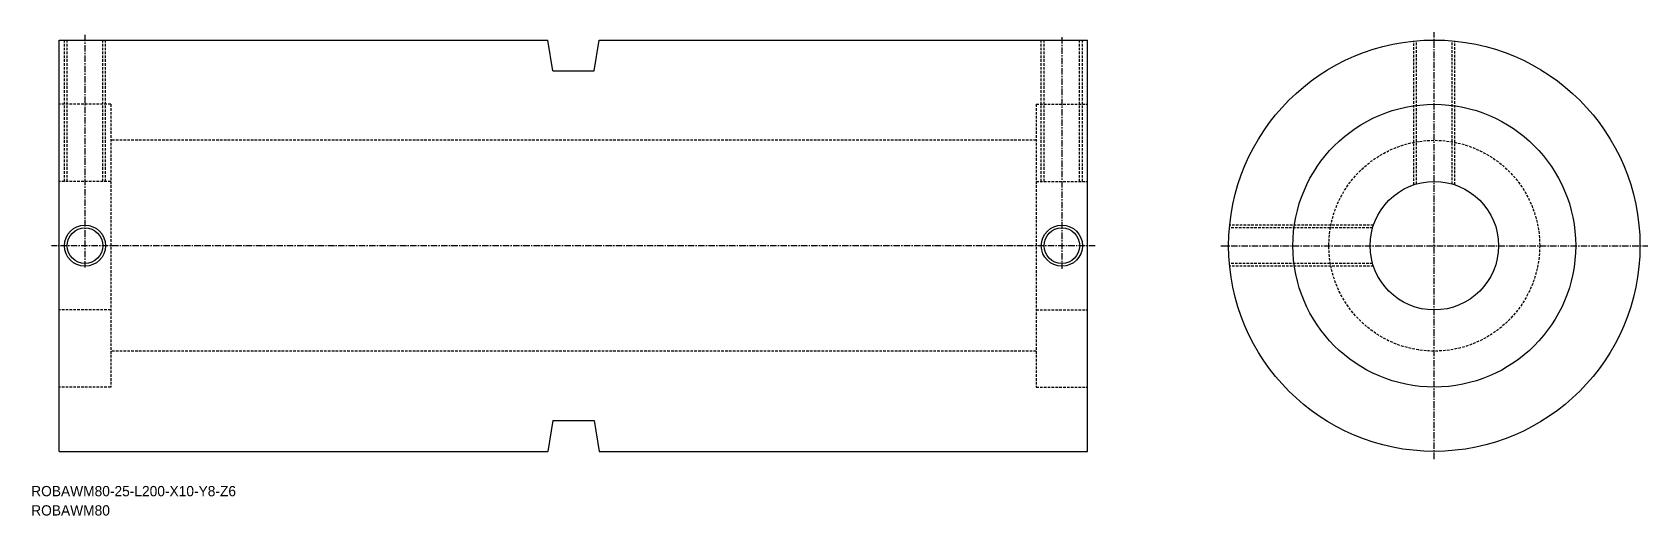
# Model space of a CAD drawing. Extents: x 232 to 546, y -27 to 67.
import ezdxf

# ---------------------------------------------------------------- set-up
doc = ezdxf.new("R2010")
doc.units = 0
doc.header["$PDMODE"] = 1
doc.linetypes.add('CENTER', pattern=[2, 1.25, -0.25, 0.25, -0.25])
doc.linetypes.add('DASHED', pattern=[0.75, 0.5, -0.25])
doc.layers.get('0').update_dxf_attribs({"linetype": 'CONTINUOUS'})
doc.layers.add('CENTER', color=1, linetype='CENTER')

msp = doc.modelspace()

# ---------------------------------------------------------------- linework, layer by layer
at = {"color": 7, "linetype": 'CONTINUOUS'}
for p, q in [((237.21, -14.15), (237.21, 65.85)), ((237.21, 65.85), (332.21, 65.85)), ((333.21, 59.85), (332.21, 65.85)), ((341.21, 59.85), (342.21, 65.85)), ((342.21, 65.85), (437.21, 65.85)), ((437.21, -14.15), (437.21, 65.85)), ((333.21, 59.85), (341.21, 59.85)), ((333.21, -8.15), (332.21, -14.15)), ((333.21, -8.15), (341.21, -8.15)), ((341.21, -8.15), (342.21, -14.15)), ((237.21, -14.15), (332.21, -14.15)), ((342.21, -14.15), (437.21, -14.15))]:
    msp.add_line(p, q, dxfattribs=at)
at = {"color": 3, "linetype": 'DASHED'}
for p, q in [((238.21, 38.35), (238.21, 65.85)), ((238.75, 38.35), (238.75, 65.85)), ((245.66, 38.35), (245.66, 65.85)), ((246.21, 38.35), (246.21, 65.85)), ((428.21, 38.35), (428.21, 65.85)), ((428.75, 38.35), (428.75, 65.85)), ((435.66, 38.35), (435.66, 65.85)), ((436.21, 38.35), (436.21, 65.85)), ((500.64, 37.7), (500.64, 65.65)), ((501.18, 37.86), (501.18, 65.7)), ((508.1, 37.86), (508.1, 65.7)), ((508.64, 37.7), (508.64, 65.65)), ((247.21, 53.35), (237.21, 53.35)), ((247.21, 53.35), (247.21, -1.65)), ((427.21, 53.35), (427.21, -1.65)), ((427.21, 53.35), (437.21, 53.35)), ((427.21, 46.35), (247.21, 46.35)), ((247.21, 38.35), (237.21, 38.35)), ((427.21, 38.35), (437.21, 38.35)), ((492.63, 29.31), (464.79, 29.31)), ((492.8, 29.85), (464.84, 29.85)), ((492.63, 22.39), (464.79, 22.39)), ((492.8, 21.85), (464.84, 21.85)), ((247.21, 13.35), (237.21, 13.35)), ((427.21, 13.35), (437.21, 13.35)), ((427.21, 5.35), (247.21, 5.35)), ((247.21, -1.65), (237.21, -1.65)), ((427.21, -1.65), (437.21, -1.65))]:
    msp.add_line(p, q, dxfattribs=at)
at = {"color": 7, "linetype": 'CONTINUOUS'}
for centre, radius in [((504.64, 25.85), 40), ((504.64, 25.85), 27.5), ((504.64, 25.85), 12.5), ((242.21, 25.85), 3.46), ((432.21, 25.85), 3.46)]:
    msp.add_circle(centre, radius, dxfattribs=at)
at = {"color": 3, "linetype": 'DASHED'}
msp.add_circle((504.64, 25.85), 20.5, dxfattribs=at)
at = {"color": 3, "linetype": 'CONTINUOUS'}
for centre in [(242.21, 25.85), (432.21, 25.85)]:
    msp.add_circle(centre, 4, dxfattribs=at)
at = {"color": 7, "linetype": 'CONTINUOUS'}
for p in [(247.21, 41.85), (237.21, 38.35), (247.21, 38.35), (237.21, 13.35), (247.21, 13.35), (247.21, 9.85), (247.21, 9.85)]:
    msp.add_point(p, dxfattribs=at)
at = {"layer": 'CENTER', "color": 1, "linetype": 'CENTER'}
for p, q in [((242.21, 66.85), (242.21, 21.35)), ((432.21, 66.4), (432.21, 21.35)), ((504.64, -15.65), (504.64, 67.35)), ((438.71, 25.85), (235.71, 25.85)), ((463.14, 25.85), (546.14, 25.85))]:
    msp.add_line(p, q, dxfattribs=at)

# ---------------------------------------------------------------- texts
at = {"color": 7, "linetype": 'CONTINUOUS'}
for s, p in [('ROBAWM80-25-L200-X10-Y8-Z6', (231.75, -22.88)), ('ROBAWM80', (231.75, -26.63))]:
    msp.add_text(s, height=2, dxfattribs=at).set_placement(p)

doc.saveas('drawing.dxf')
